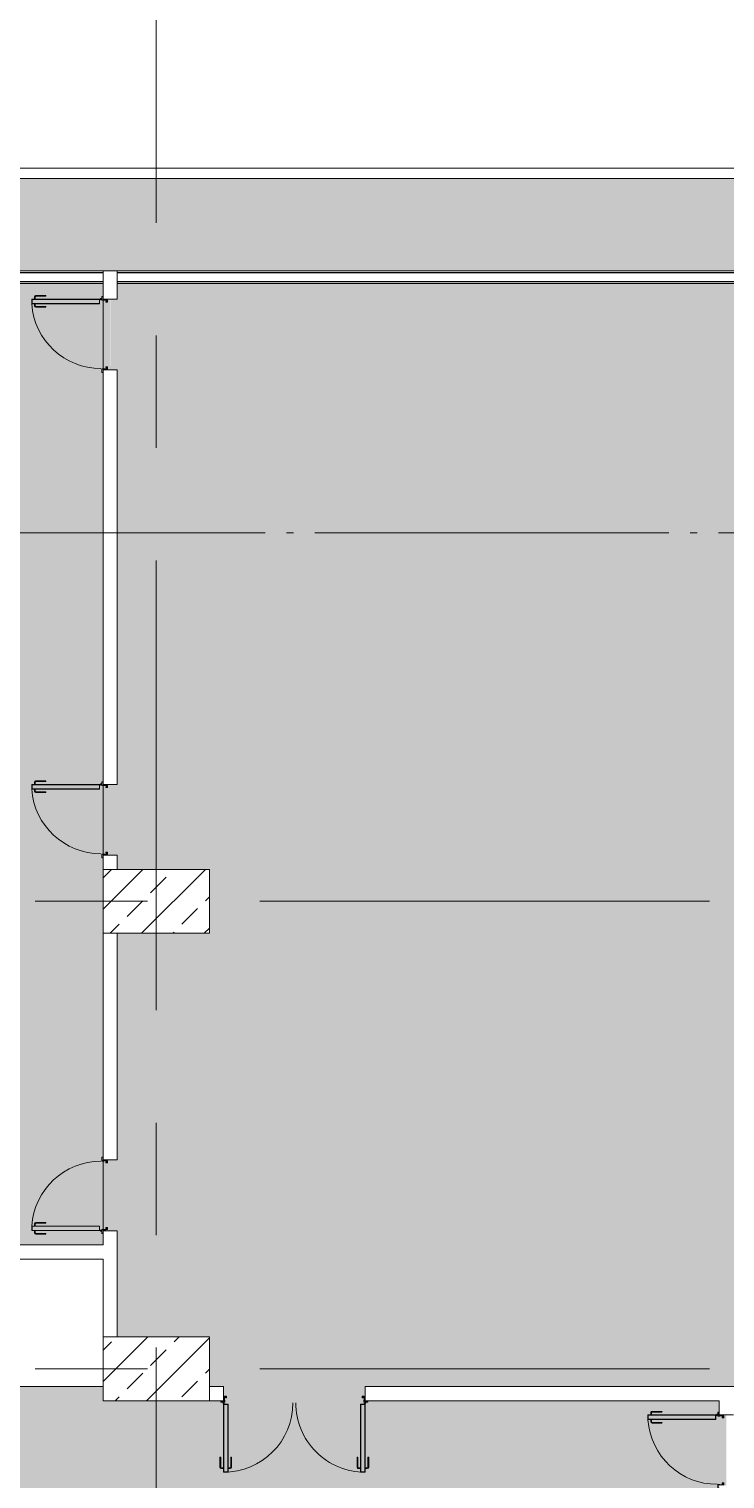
# Model space of a CAD drawing. Header units: metres. Extents: x -201 to 705, y -63 to 42.
# Drawn here: x 667.52 to 677.35, y -13.35 to 7.11 of the extents above; entities that cross this region are included whole.
import ezdxf

# ---------------------------------------------------------------- set-up
doc = ezdxf.new("R2010")
doc.units = ezdxf.units.M
for name, pattern in [('Dash', [3, 1.5, -1.5]), ('Grid Line', [11.1125, 6.35, -1.5875, 1.5875, -1.5875]), ('HAT AKSI', [5.6, 5, -0.3, 0, -0.3])]:
    doc.linetypes.add(name, pattern=pattern)
for name, color, linetype, lineweight in [('A-----NPP', 7, 'Continuous', 9), ('A-DETLGEM', 7, 'Continuous', 9), ('A_AREA', 7, 'Continuous', 9), ('A_DOOR', 7, 'Continuous', 9), ('A_GRID', 7, 'Continuous', 9), ('A_HATCH', 7, 'Continuous', 9), ('A_RC', 7, 'Continuous', 9), ('A_WALL', 7, 'Continuous', 9), ('G-PLANOTM', 7, 'Continuous', 9)]:
    doc.layers.add(name, color=color, linetype=linetype, lineweight=lineweight)

# ---------------------------------------------------------------- blocks, each defined once
blk = doc.blocks.new('B1010_10_KOLON_DİKDÖRTGEN KESİT - 90x150mm-V254-14_73 _17_73_ TEKNİK KAT _FFL__ANAHTAR PLAN')
at = {"layer": 'A_RC', "true_color": 0x787878}
h = blk.add_hatch(dxfattribs=at)
h.set_pattern_fill('FP_21', color=8, style=0, pattern_type=2)
h.set_pattern_definition([(225, (-13, -11.8), (0.442281, -0.442281), []), (225, (-13.442, -11.8), (0.442281, -0.442281), [0.31274, -0.15637])])
h.paths.add_polyline_path([(-0.75, 0.45), (-0.75, -0.45), (0.75, -0.45), (0.75, 0.45), (-0.087, 0.45)])
at = {"layer": 'A_RC', "lineweight": 18}
for p, q in [((0.75, 0.45), (-0.75, 0.45)), ((-0.75, 0.45), (-0.75, -0.45)), ((0.75, -0.45), (0.75, 0.45)), ((-0.75, -0.45), (0.75, -0.45))]:
    blk.add_line(p, q, dxfattribs=at)
blk = doc.blocks.new('B1010_10_KOLON_DİKDÖRTGEN KESİT - 90x150mm-V259-14_73 _17_73_ TEKNİK KAT _FFL__ANAHTAR PLAN')
at = {"layer": 'A_RC', "true_color": 0x787878}
h = blk.add_hatch(dxfattribs=at)
h.set_pattern_fill('FP_24', color=8, style=0, pattern_type=2)
h.set_pattern_definition([(225, (-13, -5.2), (0.44228, -0.44228), []), (225, (-13.442, -5.2), (0.44228, -0.44228), [0.31274, -0.15637])])
h.paths.add_polyline_path([(-0.087, 0.45), (-0.75, 0.45), (-0.75, -0.45), (0.75, -0.45), (0.75, 0.45), (0.55, 0.45)])
at = {"layer": 'A_RC', "lineweight": 18}
for p, q in [((0.75, 0.45), (-0.75, 0.45)), ((-0.75, 0.45), (-0.75, -0.45)), ((0.75, -0.45), (0.75, 0.45)), ((-0.75, -0.45), (0.75, -0.45))]:
    blk.add_line(p, q, dxfattribs=at)
blk = doc.blocks.new('IC-TKN-M7-S22-000-10-A1-32-K-T-6C-200_rvt-3-14_73 _17_73_ TEKNİK KAT _FFL__ANAHTAR PLAN')
at = {"layer": 'A_HATCH', "true_color": 0x787878}
h = blk.add_hatch(dxfattribs=at)
h.set_pattern_fill('FP_3', color=8, style=0, pattern_type=2)
h.set_pattern_definition([(45, (0, 0), (-0.442274, 0.442274), []), (45, (0.4423, 0), (-0.442274, 0.442274), [0.31274, -0.15637])])
h.paths.add_polyline_path([(-19, 3.7), (6.5, 3.7), (6.5, 5), (-55.75, 5), (-55.75, 3.7), (-20.653, 3.7)])
at = {"layer": 'A-----NPP'}
blk.add_line((6.65, 5.15), (-55.669, 5.15), dxfattribs=at)
at = {"layer": 'A_WALL', "lineweight": 18}
for p, q in [((6.5, 5), (-55.75, 5)), ((-55.75, 3.7), (5.2, 3.7))]:
    blk.add_line(p, q, dxfattribs=at)
at = {"layer": 'A_RC', "lineweight": 9, "rotation": 180}
for name, p in [('B1010_10_KOLON_DİKDÖRTGEN KESİT - 90x150mm-V259-14_73 _17_73_ TEKNİK KAT _FFL__ANAHTAR PLAN', (-13, -5.2)), ('B1010_10_KOLON_DİKDÖRTGEN KESİT - 90x150mm-V254-14_73 _17_73_ TEKNİK KAT _FFL__ANAHTAR PLAN', (-13, -11.8))]:
    blk.add_blockref(name, p, dxfattribs=at)
blk = doc.blocks.new('C1030_70_YK2 200x220cm - YK2 200x220cm-1520040-14_73 _17_73_ TEKNİK KAT _FFL__ANAHTAR PLAN')
at = {"layer": 'A-DETLGEM'}
for p, q in [((-1.05, 0.901), (-1.05, 1.036)), ((-1.04, 1.036), (-1.04, 0.901)), ((-1.03, 1.056), (-1, 1.056)), ((-1, 1.046), (-1.03, 1.046)), ((-0.999, 1.107), (-0.934, 1.107)), ((-0.999, 0.138), (-0.999, 1.107)), ((-0.938, 1.103), (-0.995, 1.103)), ((-0.995, 0.153), (-0.995, 1.103)), ((-0.938, 1.103), (-0.938, 0.153)), ((-0.935, 1.056), (-0.905, 1.056)), ((-0.905, 1.046), (-0.935, 1.046)), ((-0.934, 1.107), (-0.934, 0.62)), ((-0.895, 0.901), (-0.895, 1.036)), ((-0.885, 1.036), (-0.885, 0.901)), ((0.885, 1.036), (0.885, 0.901)), ((0.895, 0.901), (0.895, 1.036)), ((0.935, 1.056), (0.905, 1.056)), ((0.905, 1.046), (0.935, 1.046)), ((0.999, 1.107), (0.934, 1.107)), ((0.934, 1.107), (0.934, 0.62)), ((0.938, 1.103), (0.995, 1.103)), ((0.938, 1.103), (0.938, 0.153)), ((0.995, 0.153), (0.995, 1.103)), ((0.999, 0.138), (0.999, 1.107)), ((1.03, 1.056), (1, 1.056)), ((1, 1.046), (1.03, 1.046)), ((1.04, 1.036), (1.04, 0.901)), ((1.05, 0.901), (1.05, 1.036)), ((-0.934, 0.62), (-0.934, 0.149)), ((0.934, 0.62), (0.934, 0.149)), ((-0.991, 0.138), (-0.999, 0.138)), ((-0.938, 0.153), (-0.995, 0.153)), ((-0.991, 0.149), (-0.991, 0.138)), ((-0.934, 0.149), (-0.991, 0.149)), ((0.934, 0.149), (0.991, 0.149)), ((0.938, 0.153), (0.995, 0.153)), ((0.991, 0.149), (0.991, 0.138)), ((0.991, 0.138), (0.999, 0.138))]:
    blk.add_line(p, q, dxfattribs=at)
for centre, radius in [((-1, 0.13), 0.008), ((-1, 0.13), 0.006), ((1, 0.13), 0.008), ((1, 0.13), 0.006)]:
    blk.add_circle(centre, radius, dxfattribs=at)
for centre, radius, start, end in [((-1.03, 1.036), 0.02, 90, 180), ((-1.03, 1.036), 0.01, 90, 180), ((-0.905, 1.036), 0.02, 360, 90), ((-0.905, 1.036), 0.01, 360, 90), ((0.905, 1.036), 0.02, 90, 180), ((0.905, 1.036), 0.01, 90, 180), ((1.03, 1.036), 0.02, 0, 90), ((1.03, 1.036), 0.01, 360, 90), ((-1.045, 0.901), 0.005, 180, 0), ((-0.89, 0.901), 0.005, 180, 0), ((0.89, 0.901), 0.005, 180, 0), ((1.045, 0.901), 0.005, 180, 0)]:
    blk.add_arc(centre, radius, start, end, dxfattribs=at)
at = {"layer": 'A_DOOR'}
for p, q in [((-0.983, 0.118), (-1.038, 0.118)), ((-1.038, 0.118), (-1.038, 0.1)), ((-1.036, 0.1), (-1.036, 0.116)), ((-1.036, 0.116), (-0.985, 0.116)), ((-0.985, 0.095), (-0.987, 0.093)), ((-0.987, 0.093), (-0.987, 0.062)), ((-0.987, 0.062), (-0.985, 0.06)), ((-0.985, 0.116), (-0.985, 0.095)), ((-0.985, 0.092), (-0.983, 0.094)), ((-0.985, 0.063), (-0.985, 0.092)), ((-0.983, 0.061), (-0.985, 0.063)), ((-0.985, 0.06), (-0.985, 0.049)), ((-0.985, 0.049), (-0.965, 0.049)), ((-0.983, 0.045), (-0.985, 0.045)), ((-0.985, 0.045), (-0.985, 0.037)), ((-0.985, 0.037), (-0.957, 0.037)), ((-0.983, 0.094), (-0.983, 0.118)), ((-0.983, 0.051), (-0.983, 0.061)), ((-0.967, 0.051), (-0.983, 0.051)), ((-0.983, 0.039), (-0.983, 0.045)), ((-0.959, 0.039), (-0.983, 0.039)), ((-0.957, 0.061), (-0.967, 0.061)), ((-0.967, 0.061), (-0.967, 0.051)), ((-0.965, 0.049), (-0.965, 0.059)), ((-0.965, 0.059), (-0.959, 0.059)), ((-0.959, 0.059), (-0.959, 0.039)), ((-0.957, 0.037), (-0.957, 0.061)), ((0.967, 0.061), (0.957, 0.061)), ((0.957, 0.061), (0.957, 0.037)), ((0.957, 0.037), (0.985, 0.037)), ((0.959, 0.039), (0.959, 0.059)), ((0.959, 0.059), (0.965, 0.059)), ((0.983, 0.039), (0.959, 0.039)), ((0.965, 0.059), (0.965, 0.049)), ((0.965, 0.049), (0.985, 0.049)), ((0.967, 0.051), (0.967, 0.061)), ((0.983, 0.051), (0.967, 0.051)), ((1.038, 0.118), (0.983, 0.118)), ((0.983, 0.118), (0.983, 0.094)), ((0.983, 0.094), (0.985, 0.092)), ((0.985, 0.063), (0.983, 0.061)), ((0.983, 0.061), (0.983, 0.051)), ((0.985, 0.045), (0.983, 0.045)), ((0.983, 0.045), (0.983, 0.039)), ((0.985, 0.095), (0.985, 0.116)), ((0.985, 0.116), (1.036, 0.116)), ((0.987, 0.093), (0.985, 0.095)), ((0.985, 0.092), (0.985, 0.063)), ((0.985, 0.06), (0.987, 0.062)), ((0.985, 0.049), (0.985, 0.06)), ((0.985, 0.037), (0.985, 0.045)), ((0.987, 0.062), (0.987, 0.093)), ((1.036, 0.116), (1.036, 0.1)), ((1.038, 0.1), (1.038, 0.118))]:
    blk.add_line(p, q, dxfattribs=at)
for centre, start, end in [((-1, 0.13), 360, 90), ((1, 0.13), 90, 180)]:
    blk.add_arc(centre, 0.98, start, end, dxfattribs=at)
blk = doc.blocks.new('C1030_70_YK1 100x220cm - YK1 100x220cm-V216-14_73 _17_73_ TEKNİK KAT _FFL__ANAHTAR PLAN')
at = {"layer": 'A-DETLGEM'}
for p, q in [((0.385, 1.048), (0.385, 0.913)), ((0.395, 0.913), (0.395, 1.048)), ((0.435, 1.068), (0.405, 1.068)), ((0.405, 1.058), (0.435, 1.058)), ((0.499, 1.107), (0.434, 1.107)), ((0.434, 1.107), (0.434, 0.621)), ((0.438, 1.103), (0.495, 1.103)), ((0.438, 1.103), (0.438, 0.153)), ((0.495, 0.153), (0.495, 1.103)), ((0.499, 0.139), (0.499, 1.107)), ((0.53, 1.068), (0.5, 1.068)), ((0.5, 1.058), (0.53, 1.058)), ((0.54, 1.048), (0.54, 0.913)), ((0.55, 0.913), (0.55, 1.048)), ((0.434, 0.621), (0.434, 0.149)), ((0.434, 0.149), (0.491, 0.149)), ((0.438, 0.153), (0.495, 0.153)), ((0.491, 0.149), (0.491, 0.139)), ((0.491, 0.139), (0.499, 0.139))]:
    blk.add_line(p, q, dxfattribs=at)
for radius in [0.008, 0.006]:
    blk.add_circle((0.5, 0.13), radius, dxfattribs=at)
for centre, radius, start, end in [((0.405, 1.048), 0.02, 90, 180), ((0.405, 1.048), 0.01, 90, 180), ((0.53, 1.048), 0.02, 360, 90), ((0.53, 1.048), 0.01, 0, 90), ((0.39, 0.913), 0.005, 180, 360), ((0.545, 0.913), 0.005, 180, 0)]:
    blk.add_arc(centre, radius, start, end, dxfattribs=at)
at = {"layer": 'A_DOOR'}
for p, q in [((-0.483, 0.118), (-0.538, 0.118)), ((-0.538, 0.118), (-0.538, 0.1)), ((-0.538, 0.1), (-0.538, 0.118)), ((-0.538, 0.118), (-0.483, 0.118)), ((-0.536, 0.1), (-0.536, 0.116)), ((-0.536, 0.116), (-0.485, 0.116)), ((-0.485, 0.116), (-0.536, 0.116)), ((-0.536, 0.116), (-0.536, 0.1)), ((-0.485, 0.095), (-0.487, 0.093)), ((-0.487, 0.093), (-0.485, 0.095)), ((-0.487, 0.093), (-0.487, 0.062)), ((-0.487, 0.062), (-0.487, 0.093)), ((-0.487, 0.062), (-0.485, 0.06)), ((-0.485, 0.06), (-0.487, 0.062)), ((-0.485, 0.116), (-0.485, 0.095)), ((-0.485, 0.095), (-0.485, 0.116)), ((-0.485, 0.092), (-0.483, 0.094)), ((-0.483, 0.094), (-0.485, 0.092)), ((-0.485, 0.063), (-0.485, 0.092)), ((-0.485, 0.092), (-0.485, 0.063)), ((-0.483, 0.061), (-0.485, 0.063)), ((-0.485, 0.063), (-0.483, 0.061)), ((-0.485, 0.06), (-0.485, 0.049)), ((-0.485, 0.049), (-0.485, 0.06)), ((-0.485, 0.049), (-0.465, 0.049)), ((-0.465, 0.049), (-0.485, 0.049)), ((-0.483, 0.045), (-0.485, 0.045)), ((-0.485, 0.045), (-0.485, 0.037)), ((-0.485, 0.037), (-0.485, 0.045)), ((-0.485, 0.045), (-0.483, 0.045)), ((-0.485, 0.037), (-0.457, 0.037)), ((-0.457, 0.037), (-0.485, 0.037)), ((-0.483, 0.094), (-0.483, 0.118)), ((-0.483, 0.118), (-0.483, 0.094)), ((-0.483, 0.051), (-0.483, 0.061)), ((-0.483, 0.061), (-0.483, 0.051)), ((-0.467, 0.051), (-0.483, 0.051)), ((-0.483, 0.051), (-0.467, 0.051)), ((-0.483, 0.039), (-0.483, 0.045)), ((-0.483, 0.045), (-0.483, 0.039)), ((-0.459, 0.039), (-0.483, 0.039)), ((-0.483, 0.039), (-0.459, 0.039)), ((-0.457, 0.061), (-0.467, 0.061)), ((-0.467, 0.061), (-0.467, 0.051)), ((-0.467, 0.051), (-0.467, 0.061)), ((-0.467, 0.061), (-0.457, 0.061)), ((-0.465, 0.049), (-0.465, 0.059)), ((-0.465, 0.059), (-0.459, 0.059)), ((-0.459, 0.059), (-0.465, 0.059)), ((-0.465, 0.059), (-0.465, 0.049)), ((-0.459, 0.059), (-0.459, 0.039)), ((-0.459, 0.039), (-0.459, 0.059)), ((-0.457, 0.037), (-0.457, 0.061)), ((-0.457, 0.061), (-0.457, 0.037)), ((0.467, 0.061), (0.457, 0.061)), ((0.457, 0.061), (0.457, 0.037)), ((0.457, 0.037), (0.457, 0.061)), ((0.457, 0.061), (0.467, 0.061)), ((0.457, 0.037), (0.485, 0.037)), ((0.485, 0.037), (0.457, 0.037)), ((0.459, 0.039), (0.459, 0.059)), ((0.459, 0.059), (0.465, 0.059)), ((0.465, 0.059), (0.459, 0.059)), ((0.459, 0.059), (0.459, 0.039)), ((0.483, 0.039), (0.459, 0.039)), ((0.459, 0.039), (0.483, 0.039)), ((0.465, 0.059), (0.465, 0.049)), ((0.465, 0.049), (0.465, 0.059)), ((0.465, 0.049), (0.485, 0.049)), ((0.485, 0.049), (0.465, 0.049)), ((0.467, 0.051), (0.467, 0.061)), ((0.467, 0.061), (0.467, 0.051)), ((0.483, 0.051), (0.467, 0.051)), ((0.467, 0.051), (0.483, 0.051)), ((0.538, 0.118), (0.483, 0.118)), ((0.483, 0.118), (0.483, 0.094)), ((0.483, 0.094), (0.483, 0.118)), ((0.483, 0.118), (0.538, 0.118)), ((0.483, 0.094), (0.485, 0.092)), ((0.485, 0.092), (0.483, 0.094)), ((0.485, 0.063), (0.483, 0.061)), ((0.483, 0.061), (0.485, 0.063)), ((0.483, 0.061), (0.483, 0.051)), ((0.483, 0.051), (0.483, 0.061)), ((0.485, 0.045), (0.483, 0.045)), ((0.483, 0.045), (0.483, 0.039)), ((0.483, 0.039), (0.483, 0.045)), ((0.483, 0.045), (0.485, 0.045)), ((0.485, 0.095), (0.485, 0.116)), ((0.485, 0.116), (0.536, 0.116)), ((0.536, 0.116), (0.485, 0.116)), ((0.485, 0.116), (0.485, 0.095)), ((0.487, 0.093), (0.485, 0.095)), ((0.485, 0.095), (0.487, 0.093)), ((0.485, 0.092), (0.485, 0.063)), ((0.485, 0.063), (0.485, 0.092)), ((0.485, 0.06), (0.487, 0.062)), ((0.487, 0.062), (0.485, 0.06)), ((0.485, 0.049), (0.485, 0.06)), ((0.485, 0.06), (0.485, 0.049)), ((0.485, 0.037), (0.485, 0.045)), ((0.485, 0.045), (0.485, 0.037)), ((0.487, 0.062), (0.487, 0.093)), ((0.487, 0.093), (0.487, 0.062)), ((0.536, 0.116), (0.536, 0.1)), ((0.536, 0.1), (0.536, 0.116)), ((0.538, 0.1), (0.538, 0.118)), ((0.538, 0.118), (0.538, 0.1))]:
    blk.add_line(p, q, dxfattribs=at)
blk.add_arc((0.5, 0.13), 0.98, 94.0266, 180, dxfattribs=at)
blk = doc.blocks.new('C1030_70_YK1 100x220cm - YK1 100x220cm-V214-14_73 _17_73_ TEKNİK KAT _FFL__ANAHTAR PLAN')
at = {"layer": 'A-DETLGEM'}
for p, q in [((0.385, 1.048), (0.385, 0.913)), ((0.395, 0.913), (0.395, 1.048)), ((0.435, 1.068), (0.405, 1.068)), ((0.405, 1.058), (0.435, 1.058)), ((0.499, 1.107), (0.434, 1.107)), ((0.434, 1.107), (0.434, 0.621)), ((0.438, 1.103), (0.495, 1.103)), ((0.438, 1.103), (0.438, 0.153)), ((0.495, 0.153), (0.495, 1.103)), ((0.499, 0.139), (0.499, 1.107)), ((0.53, 1.068), (0.5, 1.068)), ((0.5, 1.058), (0.53, 1.058)), ((0.54, 1.048), (0.54, 0.913)), ((0.55, 0.913), (0.55, 1.048)), ((0.434, 0.621), (0.434, 0.149)), ((0.434, 0.149), (0.491, 0.149)), ((0.438, 0.153), (0.495, 0.153)), ((0.491, 0.149), (0.491, 0.139)), ((0.491, 0.139), (0.499, 0.139))]:
    blk.add_line(p, q, dxfattribs=at)
for radius in [0.008, 0.006]:
    blk.add_circle((0.5, 0.13), radius, dxfattribs=at)
for centre, radius, start, end in [((0.405, 1.048), 0.02, 90, 180), ((0.405, 1.048), 0.01, 90, 180), ((0.53, 1.048), 0.02, 360, 90), ((0.53, 1.048), 0.01, 0, 90), ((0.39, 0.913), 0.005, 180, 360), ((0.545, 0.913), 0.005, 180, 0)]:
    blk.add_arc(centre, radius, start, end, dxfattribs=at)
at = {"layer": 'A_DOOR'}
for p, q in [((-0.483, 0.118), (-0.538, 0.118)), ((-0.538, 0.118), (-0.538, 0.1)), ((-0.536, 0.1), (-0.536, 0.116)), ((-0.536, 0.116), (-0.485, 0.116)), ((-0.485, 0.095), (-0.487, 0.093)), ((-0.487, 0.093), (-0.487, 0.062)), ((-0.487, 0.062), (-0.485, 0.06)), ((-0.485, 0.116), (-0.485, 0.095)), ((-0.485, 0.092), (-0.483, 0.094)), ((-0.485, 0.063), (-0.485, 0.092)), ((-0.483, 0.061), (-0.485, 0.063)), ((-0.485, 0.06), (-0.485, 0.049)), ((-0.485, 0.049), (-0.465, 0.049)), ((-0.483, 0.045), (-0.485, 0.045)), ((-0.485, 0.045), (-0.485, 0.037)), ((-0.485, 0.037), (-0.457, 0.037)), ((-0.483, 0.094), (-0.483, 0.118)), ((-0.483, 0.051), (-0.483, 0.061)), ((-0.467, 0.051), (-0.483, 0.051)), ((-0.483, 0.039), (-0.483, 0.045)), ((-0.459, 0.039), (-0.483, 0.039)), ((-0.457, 0.061), (-0.467, 0.061)), ((-0.467, 0.061), (-0.467, 0.051)), ((-0.465, 0.049), (-0.465, 0.059)), ((-0.465, 0.059), (-0.459, 0.059)), ((-0.459, 0.059), (-0.459, 0.039)), ((-0.457, 0.037), (-0.457, 0.061)), ((0.467, 0.061), (0.457, 0.061)), ((0.457, 0.061), (0.457, 0.037)), ((0.457, 0.037), (0.485, 0.037)), ((0.459, 0.039), (0.459, 0.059)), ((0.459, 0.059), (0.465, 0.059)), ((0.483, 0.039), (0.459, 0.039)), ((0.465, 0.059), (0.465, 0.049)), ((0.465, 0.049), (0.485, 0.049)), ((0.467, 0.051), (0.467, 0.061)), ((0.483, 0.051), (0.467, 0.051)), ((0.538, 0.118), (0.483, 0.118)), ((0.483, 0.118), (0.483, 0.094)), ((0.483, 0.094), (0.485, 0.092)), ((0.485, 0.063), (0.483, 0.061)), ((0.483, 0.061), (0.483, 0.051)), ((0.485, 0.045), (0.483, 0.045)), ((0.483, 0.045), (0.483, 0.039)), ((0.485, 0.095), (0.485, 0.116)), ((0.485, 0.116), (0.536, 0.116)), ((0.487, 0.093), (0.485, 0.095)), ((0.485, 0.092), (0.485, 0.063)), ((0.485, 0.06), (0.487, 0.062)), ((0.485, 0.049), (0.485, 0.06)), ((0.485, 0.037), (0.485, 0.045)), ((0.487, 0.062), (0.487, 0.093)), ((0.536, 0.116), (0.536, 0.1)), ((0.538, 0.1), (0.538, 0.118))]:
    blk.add_line(p, q, dxfattribs=at)
blk.add_arc((0.5, 0.13), 0.98, 94.0266, 180, dxfattribs=at)
blk = doc.blocks.new('C1030_70_YK1 100x220cm - YK1 100x220cm-V215-14_73 _17_73_ TEKNİK KAT _FFL__ANAHTAR PLAN')
at = {"layer": 'A-DETLGEM'}
for p, q in [((-0.55, 0.913), (-0.55, 1.048)), ((-0.54, 1.048), (-0.54, 0.913)), ((-0.53, 1.068), (-0.5, 1.068)), ((-0.5, 1.058), (-0.53, 1.058)), ((-0.499, 1.107), (-0.434, 1.107)), ((-0.499, 0.139), (-0.499, 1.107)), ((-0.438, 1.103), (-0.495, 1.103)), ((-0.495, 0.153), (-0.495, 1.103)), ((-0.438, 1.103), (-0.438, 0.153)), ((-0.435, 1.068), (-0.405, 1.068)), ((-0.405, 1.058), (-0.435, 1.058)), ((-0.434, 1.107), (-0.434, 0.621)), ((-0.395, 0.913), (-0.395, 1.048)), ((-0.385, 1.048), (-0.385, 0.913)), ((-0.434, 0.621), (-0.434, 0.149)), ((-0.491, 0.139), (-0.499, 0.139)), ((-0.438, 0.153), (-0.495, 0.153)), ((-0.491, 0.149), (-0.491, 0.139)), ((-0.434, 0.149), (-0.491, 0.149))]:
    blk.add_line(p, q, dxfattribs=at)
for radius in [0.008, 0.006]:
    blk.add_circle((-0.5, 0.13), radius, dxfattribs=at)
for centre, radius, start, end in [((-0.53, 1.048), 0.02, 90, 180), ((-0.53, 1.048), 0.01, 90, 180), ((-0.405, 1.048), 0.02, 0, 90), ((-0.405, 1.048), 0.01, 0, 90), ((-0.545, 0.913), 0.005, 180, 0), ((-0.39, 0.913), 0.005, 180, 0)]:
    blk.add_arc(centre, radius, start, end, dxfattribs=at)
at = {"layer": 'A_DOOR'}
for p, q in [((-0.483, 0.118), (-0.538, 0.118)), ((-0.538, 0.118), (-0.538, 0.1)), ((-0.538, 0.1), (-0.538, 0.118)), ((-0.538, 0.118), (-0.483, 0.118)), ((-0.536, 0.1), (-0.536, 0.116)), ((-0.536, 0.116), (-0.485, 0.116)), ((-0.485, 0.116), (-0.536, 0.116)), ((-0.536, 0.116), (-0.536, 0.1)), ((-0.485, 0.095), (-0.487, 0.093)), ((-0.487, 0.093), (-0.485, 0.095)), ((-0.487, 0.093), (-0.487, 0.062)), ((-0.487, 0.062), (-0.487, 0.093)), ((-0.487, 0.062), (-0.485, 0.06)), ((-0.485, 0.06), (-0.487, 0.062)), ((-0.485, 0.116), (-0.485, 0.095)), ((-0.485, 0.095), (-0.485, 0.116)), ((-0.485, 0.092), (-0.483, 0.094)), ((-0.483, 0.094), (-0.485, 0.092)), ((-0.485, 0.063), (-0.485, 0.092)), ((-0.485, 0.092), (-0.485, 0.063)), ((-0.483, 0.061), (-0.485, 0.063)), ((-0.485, 0.063), (-0.483, 0.061)), ((-0.485, 0.06), (-0.485, 0.049)), ((-0.485, 0.049), (-0.485, 0.06)), ((-0.485, 0.049), (-0.465, 0.049)), ((-0.465, 0.049), (-0.485, 0.049)), ((-0.483, 0.045), (-0.485, 0.045)), ((-0.485, 0.045), (-0.485, 0.037)), ((-0.485, 0.037), (-0.485, 0.045)), ((-0.485, 0.045), (-0.483, 0.045)), ((-0.485, 0.037), (-0.457, 0.037)), ((-0.457, 0.037), (-0.485, 0.037)), ((-0.483, 0.094), (-0.483, 0.118)), ((-0.483, 0.118), (-0.483, 0.094)), ((-0.483, 0.051), (-0.483, 0.061)), ((-0.483, 0.061), (-0.483, 0.051)), ((-0.467, 0.051), (-0.483, 0.051)), ((-0.483, 0.051), (-0.467, 0.051)), ((-0.483, 0.039), (-0.483, 0.045)), ((-0.483, 0.045), (-0.483, 0.039)), ((-0.459, 0.039), (-0.483, 0.039)), ((-0.483, 0.039), (-0.459, 0.039)), ((-0.457, 0.061), (-0.467, 0.061)), ((-0.467, 0.061), (-0.467, 0.051)), ((-0.467, 0.051), (-0.467, 0.061)), ((-0.467, 0.061), (-0.457, 0.061)), ((-0.465, 0.049), (-0.465, 0.059)), ((-0.465, 0.059), (-0.459, 0.059)), ((-0.459, 0.059), (-0.465, 0.059)), ((-0.465, 0.059), (-0.465, 0.049)), ((-0.459, 0.059), (-0.459, 0.039)), ((-0.459, 0.039), (-0.459, 0.059)), ((-0.457, 0.037), (-0.457, 0.061)), ((-0.457, 0.061), (-0.457, 0.037)), ((0.467, 0.061), (0.457, 0.061)), ((0.457, 0.061), (0.457, 0.037)), ((0.457, 0.037), (0.457, 0.061)), ((0.457, 0.061), (0.467, 0.061)), ((0.457, 0.037), (0.485, 0.037)), ((0.485, 0.037), (0.457, 0.037)), ((0.459, 0.039), (0.459, 0.059)), ((0.459, 0.059), (0.465, 0.059)), ((0.465, 0.059), (0.459, 0.059)), ((0.459, 0.059), (0.459, 0.039)), ((0.483, 0.039), (0.459, 0.039)), ((0.459, 0.039), (0.483, 0.039)), ((0.465, 0.059), (0.465, 0.049)), ((0.465, 0.049), (0.465, 0.059)), ((0.465, 0.049), (0.485, 0.049)), ((0.485, 0.049), (0.465, 0.049)), ((0.467, 0.051), (0.467, 0.061)), ((0.467, 0.061), (0.467, 0.051)), ((0.483, 0.051), (0.467, 0.051)), ((0.467, 0.051), (0.483, 0.051)), ((0.538, 0.118), (0.483, 0.118)), ((0.483, 0.118), (0.483, 0.094)), ((0.483, 0.094), (0.483, 0.118)), ((0.483, 0.118), (0.538, 0.118)), ((0.483, 0.094), (0.485, 0.092)), ((0.485, 0.092), (0.483, 0.094)), ((0.485, 0.063), (0.483, 0.061)), ((0.483, 0.061), (0.485, 0.063)), ((0.483, 0.061), (0.483, 0.051)), ((0.483, 0.051), (0.483, 0.061)), ((0.485, 0.045), (0.483, 0.045)), ((0.483, 0.045), (0.483, 0.039)), ((0.483, 0.039), (0.483, 0.045)), ((0.483, 0.045), (0.485, 0.045)), ((0.485, 0.095), (0.485, 0.116)), ((0.485, 0.116), (0.536, 0.116)), ((0.536, 0.116), (0.485, 0.116)), ((0.485, 0.116), (0.485, 0.095)), ((0.487, 0.093), (0.485, 0.095)), ((0.485, 0.095), (0.487, 0.093)), ((0.485, 0.092), (0.485, 0.063)), ((0.485, 0.063), (0.485, 0.092)), ((0.485, 0.06), (0.487, 0.062)), ((0.487, 0.062), (0.485, 0.06)), ((0.485, 0.049), (0.485, 0.06)), ((0.485, 0.06), (0.485, 0.049)), ((0.485, 0.037), (0.485, 0.045)), ((0.485, 0.045), (0.485, 0.037)), ((0.487, 0.062), (0.487, 0.093)), ((0.487, 0.093), (0.487, 0.062)), ((0.536, 0.116), (0.536, 0.1)), ((0.536, 0.1), (0.536, 0.116)), ((0.538, 0.1), (0.538, 0.118)), ((0.538, 0.118), (0.538, 0.1))]:
    blk.add_line(p, q, dxfattribs=at)
blk.add_arc((-0.5, 0.13), 0.98, 360, 86.1575, dxfattribs=at)
blk = doc.blocks.new('D2030_10_U Kanal Ekipmanı - U Kanal Ekipmanı-3844114-14_73 _17_73_ TEKNİK KAT _FFL__ANAHTAR PLAN')
at = {"layer": 'G-PLANOTM'}
for p, q in [((-0.155, 0), (-0.155, 13.35)), ((-0.15, 0), (-0.15, 13.35)), ((-0.03, 0), (-0.03, 13.35)), ((-0.025, 13.35), (-0.025, 0)), ((0, 0), (0, 13.35))]:
    blk.add_line(p, q, dxfattribs=at)
blk = doc.blocks.new('D2030_10_U Kanal Ekipmanı - U Kanal Ekipmanı-3844601-14_73 _17_73_ TEKNİK KAT _FFL__ANAHTAR PLAN')
at = {"layer": 'G-PLANOTM'}
for p, q in [((-0.155, 0), (-0.155, 5.05)), ((-0.15, 0), (-0.15, 5.05)), ((-0.03, 0), (-0.03, 5.05)), ((-0.025, 5.05), (-0.025, 0)), ((0, 0), (0, 5.05))]:
    blk.add_line(p, q, dxfattribs=at)

msp = doc.modelspace()

# ---------------------------------------------------------------- hatches: boundary and pattern name
at = {"layer": 'A_AREA', "true_color": 0xffff80}
msp.add_hatch(color=51, dxfattribs=at).paths.add_polyline_path([(665.101, -10.05), (668.564, -10.05), (668.564, -9.85), (668.664, -9.85), (668.664, -8.85), (668.564, -8.85), (668.566, -4.55), (668.664, -4.55), (668.664, -3.55), (668.564, -3.55), (668.564, 2.3), (668.664, 2.3), (668.659, 3.3), (668.564, 3.3), (668.564, 3.52), (663.514, 3.514), (663.514, -10.05), (664.241, -10.05)])
at = {"layer": 'A_AREA', "true_color": 0xfadecb}
msp.add_hatch(color=254, dxfattribs=at).paths.add_polyline_path([(671.981, -12.15), (672.264, -12.15), (672.264, -12.05), (681.564, -12.05), (681.564, -11.35), (682.114, -11.35), (682.114, -11.15), (682.214, -11.15), (682.214, -10.15), (682.114, -10.15), (682.114, -5.65), (681.564, -5.65), (681.564, -4.75), (682.114, -4.75), (682.114, -4.55), (682.214, -4.55), (682.214, -3.55), (682.114, -3.55), (682.114, 2.3), (682.214, 2.3), (682.214, 3.3), (682.114, 3.3), (682.114, 3.52), (668.764, 3.514), (668.764, 3.3), (668.664, 3.298), (668.664, 2.3), (668.764, 2.3), (668.764, -3.55), (668.664, -3.55), (668.664, -4.55), (668.764, -4.55), (668.764, -4.75), (670.064, -4.75), (670.064, -5.65), (668.764, -5.65), (668.764, -8.85), (668.664, -8.85), (668.664, -9.85), (668.764, -9.85), (668.764, -11.35), (670.064, -11.35), (670.064, -12.05), (670.264, -12.05), (670.264, -12.15), (671.817, -12.15)])
at = {"layer": 'A_AREA', "true_color": 0xf5daa0}
msp.add_hatch(color=41, dxfattribs=at).paths.add_polyline_path([(589.378, -17.7), (595.264, -17.7), (595.264, -14.55), (611.314, -14.55), (611.314, -14.65), (613.314, -14.65), (613.314, -14.55), (672.287, -14.55), (672.287, -14.65), (673.287, -14.65), (673.287, -14.55), (673.882, -14.55), (673.882, -14.65), (674.882, -14.65), (674.882, -14.55), (677.264, -14.55), (677.264, -13.45), (677.364, -13.45), (677.364, -12.45), (677.264, -12.45), (677.264, -12.25), (672.264, -12.25), (672.264, -12.15), (670.264, -12.15), (670.261, -12.25), (668.564, -12.25), (668.564, -12.05), (666.564, -12.05), (666.564, -12.25), (650.264, -12.25), (650.264, -12.15), (648.264, -12.15), (648.264, -12.25), (633.314, -12.25), (633.314, -12.15), (631.314, -12.15), (631.314, -12.25), (626.564, -12.25), (626.564, -11.35), (626.464, -11.35), (626.464, -12.25), (622.514, -12.25), (622.514, -12.15), (620.514, -12.15), (620.514, -12.25), (609.064, -12.25), (609.064, -12.289), (609.041, -12.289), (609.041, -12.25), (606.364, -12.25), (606.364, -12.15), (604.364, -12.15), (604.364, -12.25), (589.364, -12.25), (589.364, -12.45), (589.264, -12.45), (589.264, -14.45), (589.364, -14.45), (589.364, -17.7)])

# ---------------------------------------------------------------- linework, layer by layer
at = {"layer": 'A_AREA', "linetype": 'Dash'}
msp.add_line((668.564, -12.05), (666.564, -12.05), dxfattribs=at)
at = {"layer": 'A_GRID', "color": 253, "linetype": 'Grid Line', "true_color": 0xaaaaaa}
for p, q in [((669.314, -28.963), (669.314, 13.652)), ((699.353, 3.7), (486.527, 3.7)), ((699.353, -5.2), (486.527, -5.2)), ((699.353, -11.8), (486.527, -11.8))]:
    msp.add_line(p, q, dxfattribs=at)
at = {"layer": 'A_GRID', "color": 21, "linetype": 'HAT AKSI', "true_color": 0xffaaaa}
msp.add_line((699.353, 0), (486.527, 0), dxfattribs=at)
at = {"layer": 'A_RC'}
for p, q in [((668.564, 3.52), (663.514, 3.52)), ((682.114, 3.52), (668.764, 3.52)), ((668.564, 3.3), (668.564, 2.3)), ((668.564, -3.55), (668.564, -4.55)), ((668.564, -8.85), (668.564, -9.85))]:
    msp.add_line(p, q, dxfattribs=at)
at = {"layer": 'A_WALL', "lineweight": 18}
for p, q in [((668.764, 3.7), (668.564, 3.7)), ((668.564, 3.7), (668.564, 3.3)), ((668.764, 3.3), (668.764, 3.7)), ((668.564, 3.3), (668.764, 3.3)), ((668.764, 2.3), (668.564, 2.3)), ((668.564, 2.3), (668.564, -3.55)), ((668.764, -3.55), (668.764, 2.3)), ((668.564, -3.55), (668.764, -3.55)), ((668.764, -4.55), (668.564, -4.55)), ((668.564, -4.55), (668.564, -4.75)), ((668.764, -4.75), (668.764, -4.55)), ((668.564, -5.65), (668.564, -8.85)), ((668.764, -8.85), (668.764, -5.65)), ((668.564, -8.85), (668.764, -8.85)), ((668.764, -9.85), (668.564, -9.85)), ((668.564, -9.85), (668.564, -10.05)), ((668.764, -11.35), (668.764, -9.85)), ((668.564, -10.05), (663.514, -10.05)), ((666.564, -10.25), (668.564, -10.25)), ((668.564, -10.25), (668.564, -11.35)), ((670.264, -12.05), (670.064, -12.05)), ((670.264, -12.25), (670.264, -12.05)), ((681.564, -12.05), (672.264, -12.05)), ((672.264, -12.05), (672.264, -12.25)), ((670.064, -12.25), (670.264, -12.25)), ((672.264, -12.25), (677.264, -12.25)), ((677.264, -12.25), (677.264, -12.45)), ((677.264, -12.45), (677.464, -12.45))]:
    msp.add_line(p, q, dxfattribs=at)

# ---------------------------------------------------------------- block references
at = {"lineweight": 5}
msp.add_blockref('IC-TKN-M7-S22-000-10-A1-32-K-T-6C-200_rvt-3-14_73 _17_73_ TEKNİK KAT _FFL__ANAHTAR PLAN', (682.314, 0), dxfattribs=at)
at = {"layer": 'A_DOOR'}
for name, p, rotation in [('C1030_70_YK1 100x220cm - YK1 100x220cm-V214-14_73 _17_73_ TEKNİK KAT _FFL__ANAHTAR PLAN', (668.664, 2.8), 89.99999999999972), ('C1030_70_YK1 100x220cm - YK1 100x220cm-V216-14_73 _17_73_ TEKNİK KAT _FFL__ANAHTAR PLAN', (668.664, -4.05), 89.99999999999972), ('C1030_70_YK1 100x220cm - YK1 100x220cm-V215-14_73 _17_73_ TEKNİK KAT _FFL__ANAHTAR PLAN', (668.664, -9.35), 89.99999999999972), ('C1030_70_YK2 200x220cm - YK2 200x220cm-1520040-14_73 _17_73_ TEKNİK KAT _FFL__ANAHTAR PLAN', (671.264, -12.15), 180), ('C1030_70_YK1 100x220cm - YK1 100x220cm-V216-14_73 _17_73_ TEKNİK KAT _FFL__ANAHTAR PLAN', (677.364, -12.95), 89.99999999999973)]:
    msp.add_blockref(name, p, dxfattribs=dict(at, rotation=rotation))
at = {"layer": 'G-PLANOTM'}
for name, p, rotation in [('D2030_10_U Kanal Ekipmanı - U Kanal Ekipmanı-3844601-14_73 _17_73_ TEKNİK KAT _FFL__ANAHTAR PLAN', (663.514, 3.52), 270.0000000000002), ('D2030_10_U Kanal Ekipmanı - U Kanal Ekipmanı-3844114-14_73 _17_73_ TEKNİK KAT _FFL__ANAHTAR PLAN', (668.764, 3.52), 269.9999999999998)]:
    msp.add_blockref(name, p, dxfattribs=dict(at, rotation=rotation))

doc.saveas('drawing.dxf')
